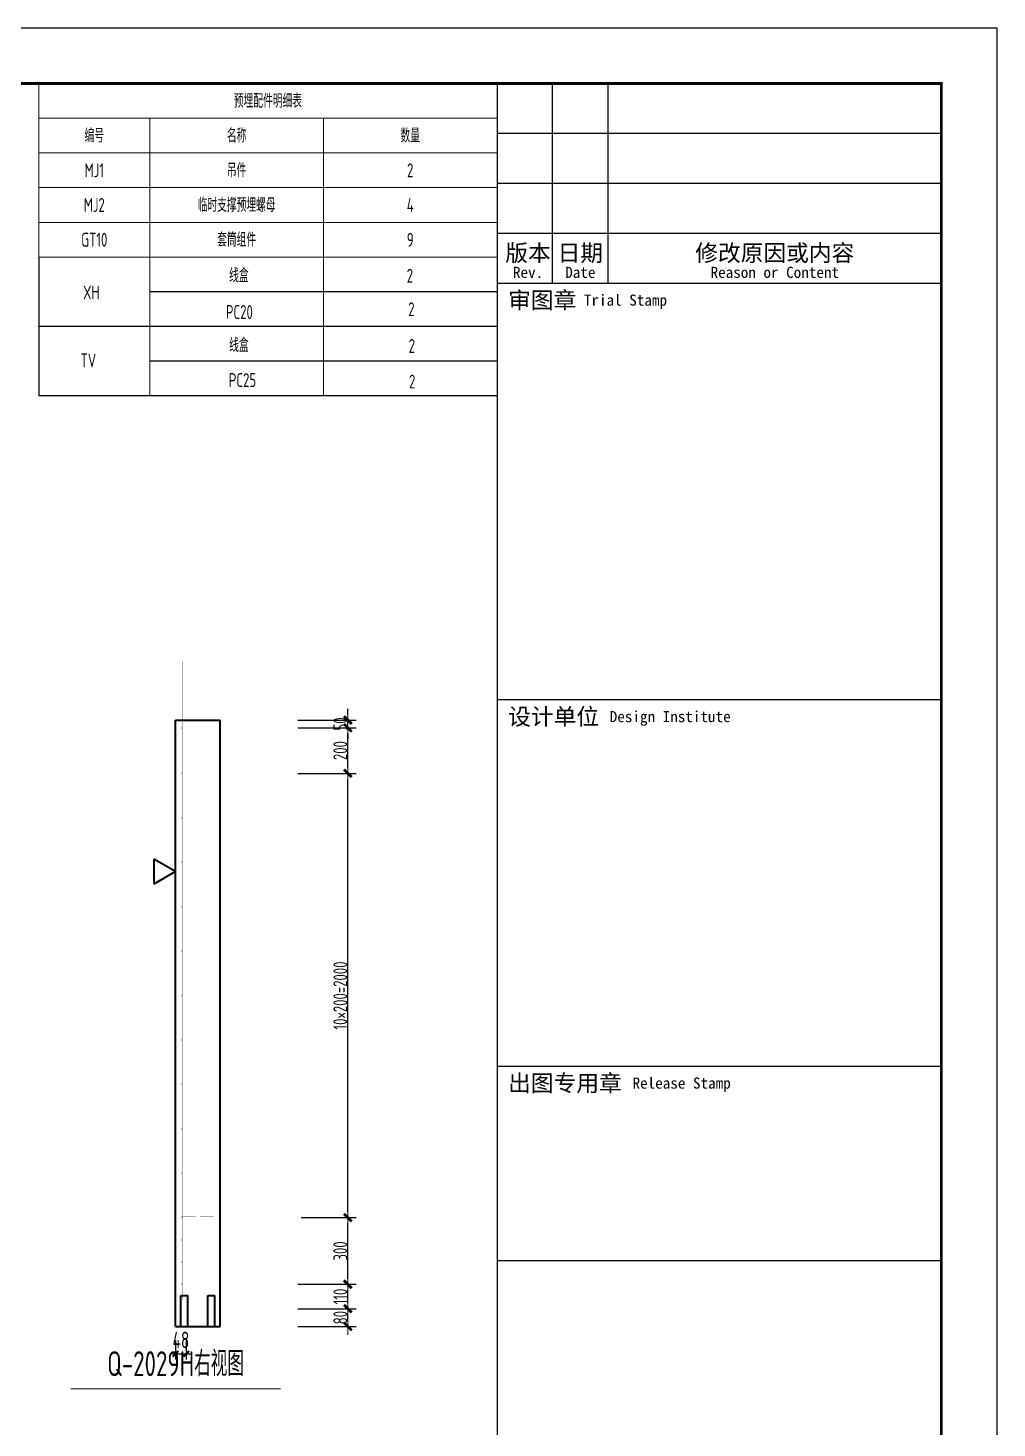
# Model space of a CAD drawing. Extents: x -85320 to 1679916, y -1321939 to 627.
# Drawn here: x 1600097 to 1617540, y -851082 to -825871 of the extents above; entities that cross this region are included whole.
import ezdxf
from ezdxf.enums import TextEntityAlignment as Align

# ---------------------------------------------------------------- set-up
doc = ezdxf.new("R2010")
doc.units = 0
doc.header["$LTSCALE"] = 1000
for name, color, linetype in [('BORDER', 7, 'Continuous'), ('手孔标注', 3, 'Continuous'), ('打印线框', 7, 'Continuous'), ('拉模', 7, 'Continuous'), ('砼墙', 3, 'Continuous')]:
    doc.layers.add(name, color=color, linetype=linetype)
for name, color, linetype, lineweight in [('参数表文字', 7, 'Continuous', 18), ('预制墙图名', 7, 'Continuous', 18), ('预制墙墙身水平筋', 130, 'Continuous', 18), ('预制墙墙身纵向受力筋', 1, 'Continuous', 18), ('预制墙详图标注', 3, 'Continuous', 18), ('预制墙详图轮廓', 3, 'Continuous', 35)]:
    doc.layers.add(name, color=color, linetype=linetype, lineweight=lineweight)
doc.styles.add('TSSD_Dimension', font='tssdeng.shx', dxfattribs={"width": 0.7, "bigfont": 'hztxt.shx'})
doc.styles.add('TSSD_Rein', font='Tssdeng.shx', dxfattribs={"width": 0.7, "bigfont": 'hztxt.shx'})
doc.styles.add('样式 1', font='yjkeng.shx', dxfattribs={"width": 0.7, "bigfont": 'yjkchn.shx'})
doc.styles.add('样式 2', font='yjkeng.shx', dxfattribs={"width": 0.7, "bigfont": 'yjkchn.shx'})
doc.styles.add('设计院一', font='', dxfattribs={"width": 0.8})
doc.styles.get('设计院一').set_extended_font_data('SimSun')
doc.dimstyles.new('标注', dxfattribs={"dimtxt": 300, "dimasz": 100, "dimexe": 100, "dimexo": 250, "dimgap": 100, "dimtad": 1, "dimdec": 0, "dimlfac": 0.25, "dimzin": 0, "dimdsep": 46, "dimtxsty": 'TSSD_Dimension', "dimblk": 'ARCHTICK', "dimcen": 0, "dimdle": 100, "dimclrt": 7, "dimadec": 0, "dimazin": 0, "dimtfac": 1, "dimtdec": 0, "dimtix": 1, "dimtmove": 2, "dimatfit": 3, "dimfxl": 1, "dimtolj": 1, "dimtzin": 0, "dimarcsym": 0})
doc.dimstyles.new('盈建科结构', dxfattribs={"dimscale": 100, "dimtxt": 2.5, "dimasz": 1, "dimexe": 1.5, "dimexo": 0.625, "dimgap": 0.1, "dimtad": 1, "dimdec": 0, "dimrnd": 1, "dimzin": 0, "dimdsep": 46, "dimtxsty": '样式 1', "dimblk": '_yjkbk', "dimblk1": 'ARCHTICK', "dimblk2": 'ARCHTICK', "dimcen": 0.09, "dimadec": 0, "dimazin": 0, "dimtfac": 1, "dimtdec": 4, "dimtix": 1, "dimtmove": 2, "dimatfit": 3, "dimfxl": 1, "dimtolj": 1, "dimtzin": 0, "dimarcsym": 0})

# ---------------------------------------------------------------- blocks, each defined once
blk = doc.blocks.new('_yjkbk')
blk.add_line((-1, 0), (1.5, 0))
blk.add_lwpolyline([(-0.7, -0.7, 0.5, 0.5, 0), (0.7, 0.7, 0.5, 0.5, 0)], format="xyseb")
blk = doc.blocks.new('*D1675')
at = {"layer": 'Defpoints', "color": 0, "transparency": 16777216}
for p in [(1604954, -848934), (1605854, -848934), (1604954, -849254)]:
    blk.add_point(p, dxfattribs=at)
at = {"layer": '预制墙详图标注', "color": 0, "lineweight": -2, "transparency": 16777216}
for p, q in [((1604954, -848934), (1606004, -848934)), ((1605854, -849154), (1605854, -849034)), ((1604954, -849254), (1606004, -849254))]:
    blk.add_line(p, q, dxfattribs=at)
at = {"layer": '预制墙详图标注', "color": 0, "lineweight": -2, "transparency": 16777216, "xscale": 100, "yscale": 100, "zscale": 100}
for p, rotation in [((1605854, -848934), 90), ((1605854, -849254), 270)]:
    blk.add_blockref('_yjkbk', p, dxfattribs=dict(at, rotation=rotation))
at = {"layer": '预制墙详图标注', "color": 0, "transparency": 16777216, "insert": (1605844, -849094), "char_height": 250, "attachment_point": 8, "rotation": 90, "style": '样式 1'}
blk.add_mtext('\\A1;80', dxfattribs=at)
blk = doc.blocks.new('_ArchTick')
at = {"color": 0, "linetype": 'ByBlock', "const_width": 0.4}
blk.add_lwpolyline([(-0.5, -0.5), (0.5, 0.5)], dxfattribs=at)
blk = doc.blocks.new('*D1676')
at = {"layer": 'Defpoints', "color": 0, "transparency": 16777216}
for p in [(1604954, -848494), (1605854, -848494), (1604954, -848934)]:
    blk.add_point(p, dxfattribs=at)
at = {"layer": '预制墙详图标注', "color": 0, "lineweight": -2, "transparency": 16777216}
for p, q in [((1604954, -848494), (1606004, -848494)), ((1605854, -848834), (1605854, -848594)), ((1604954, -848934), (1606004, -848934))]:
    blk.add_line(p, q, dxfattribs=at)
at = {"layer": '预制墙详图标注', "color": 0, "lineweight": -2, "transparency": 16777216, "xscale": 100, "yscale": 100, "zscale": 100}
for p, rotation in [((1605854, -848494), 90), ((1605854, -848934), 270)]:
    blk.add_blockref('_yjkbk', p, dxfattribs=dict(at, rotation=rotation))
at = {"layer": '预制墙详图标注', "color": 0, "transparency": 16777216, "insert": (1605844, -848714), "char_height": 250, "attachment_point": 8, "rotation": 90, "style": '样式 1'}
blk.add_mtext('\\A1;110', dxfattribs=at)
blk = doc.blocks.new('*D1677')
at = {"layer": 'Defpoints', "color": 0, "transparency": 16777216}
for p in [(1604954, -847294), (1605854, -847294), (1604954, -848494)]:
    blk.add_point(p, dxfattribs=at)
at = {"layer": '预制墙详图标注', "color": 0, "lineweight": -2, "transparency": 16777216}
for p, q in [((1605016, -847294), (1606004, -847294)), ((1605854, -848394), (1605854, -847394)), ((1605016, -848494), (1606004, -848494))]:
    blk.add_line(p, q, dxfattribs=at)
at = {"layer": '预制墙详图标注', "color": 0, "lineweight": -2, "transparency": 16777216, "xscale": 100, "yscale": 100, "zscale": 100}
for p, rotation in [((1605854, -847294), 90), ((1605854, -848494), 270)]:
    blk.add_blockref('_yjkbk', p, dxfattribs=dict(at, rotation=rotation))
at = {"layer": '预制墙详图标注', "color": 0, "transparency": 16777216, "insert": (1605844, -847894), "char_height": 250, "attachment_point": 8, "rotation": 90, "style": '样式 1'}
blk.add_mtext('\\A1;300', dxfattribs=at)
blk = doc.blocks.new('*D1678')
at = {"layer": 'Defpoints', "color": 0, "transparency": 16777216}
for p in [(1604954, -839294), (1605854, -839294), (1604954, -847294)]:
    blk.add_point(p, dxfattribs=at)
at = {"layer": '预制墙详图标注', "color": 0, "lineweight": -2, "transparency": 16777216}
for p, q in [((1605016, -839294), (1606004, -839294)), ((1605854, -847194), (1605854, -839394)), ((1605016, -847294), (1606004, -847294))]:
    blk.add_line(p, q, dxfattribs=at)
at = {"layer": '预制墙详图标注', "color": 0, "lineweight": -2, "transparency": 16777216, "xscale": 100, "yscale": 100, "zscale": 100}
for p, rotation in [((1605854, -839294), 90), ((1605854, -847294), 270)]:
    blk.add_blockref('_yjkbk', p, dxfattribs=dict(at, rotation=rotation))
at = {"layer": '预制墙详图标注', "color": 0, "transparency": 16777216, "insert": (1605844, -843294), "char_height": 250, "attachment_point": 8, "rotation": 90, "style": '样式 1'}
blk.add_mtext('\\A1;10×200=2000', dxfattribs=at)
blk = doc.blocks.new('*D2078')
at = {"layer": 'Defpoints', "color": 0, "transparency": 16777216}
for p in [(1602754, -849254), (1602946, -849254), (1602946, -849746)]:
    blk.add_point(p, dxfattribs=at)
at = {"layer": '手孔标注', "color": 0, "lineweight": -2, "transparency": 16777216}
for p, q in [((1602754, -849504), (1602754, -849846)), ((1602946, -849504), (1602946, -849846)), ((1602754, -849746), (1602654, -849746)), ((1602754, -849746), (1602946, -849746)), ((1602946, -849746), (1603046, -849746))]:
    blk.add_line(p, q, dxfattribs=at)
at = {"layer": '手孔标注', "color": 0, "lineweight": -2, "transparency": 16777216, "xscale": 100, "yscale": 100, "zscale": 100}
blk.add_blockref('_ArchTick', (1602754, -849746), dxfattribs=at)
at = {"layer": '手孔标注', "color": 0, "lineweight": -2, "transparency": 16777216, "xscale": 100, "yscale": 100, "zscale": 100, "rotation": 180}
blk.add_blockref('_ArchTick', (1602946, -849746), dxfattribs=at)
at = {"layer": '手孔标注', "color": 7, "lineweight": 0, "transparency": 16777216, "insert": (1602850, -849496), "char_height": 300, "attachment_point": 5, "style": 'TSSD_Dimension'}
blk.add_mtext('\\A1;48', dxfattribs=at)
blk = doc.blocks.new('*D2473')
at = {"layer": 'Defpoints', "color": 0, "transparency": 16777216}
for p in [(1604954, -838474), (1605854, -838474), (1604954, -839294)]:
    blk.add_point(p, dxfattribs=at)
at = {"layer": '预制墙详图标注', "color": 0, "lineweight": -2, "transparency": 16777216}
for p, q in [((1604954, -838474), (1606004, -838474)), ((1605854, -839194), (1605854, -838574)), ((1604954, -839294), (1606004, -839294))]:
    blk.add_line(p, q, dxfattribs=at)
at = {"layer": '预制墙详图标注', "color": 0, "lineweight": -2, "transparency": 16777216, "xscale": 100, "yscale": 100, "zscale": 100}
for p, rotation in [((1605854, -838474), 90), ((1605854, -839294), 270)]:
    blk.add_blockref('_yjkbk', p, dxfattribs=dict(at, rotation=rotation))
at = {"layer": '预制墙详图标注', "color": 0, "transparency": 16777216, "insert": (1605844, -838884), "char_height": 250, "attachment_point": 8, "rotation": 90, "style": '样式 1'}
blk.add_mtext('\\A1;200', dxfattribs=at)
blk = doc.blocks.new('*D2474')
at = {"layer": 'Defpoints', "color": 0, "transparency": 16777216}
for p in [(1604954, -838334), (1604954, -838474), (1605854, -838334)]:
    blk.add_point(p, dxfattribs=at)
at = {"layer": '预制墙详图标注', "color": 0, "lineweight": -2, "transparency": 16777216}
for p, q in [((1605854, -838234), (1605854, -838134)), ((1604954, -838334), (1606004, -838334)), ((1604954, -838474), (1606004, -838474)), ((1605854, -838474), (1605854, -838334)), ((1605854, -838574), (1605854, -838674))]:
    blk.add_line(p, q, dxfattribs=at)
at = {"layer": '预制墙详图标注', "color": 0, "lineweight": -2, "transparency": 16777216, "xscale": 100, "yscale": 100, "zscale": 100}
for p, rotation in [((1605854, -838334), 270), ((1605854, -838474), 90)]:
    blk.add_blockref('_yjkbk', p, dxfattribs=dict(at, rotation=rotation))
at = {"layer": '预制墙详图标注', "color": 0, "transparency": 16777216, "insert": (1605844, -838404), "char_height": 250, "attachment_point": 8, "rotation": 90, "style": '样式 1'}
blk.add_mtext('\\A1;50', dxfattribs=at)
blk = doc.blocks.new('图框1')
at = {"color": 7}
for p, q in [((1433679, -783089), (1425679, -783089)), ((1425679, -783089), (1425679, -823089)), ((1426679, -786689), (1426679, -783089)), ((1427679, -786689), (1427679, -783089)), ((1433679, -783089), (1433679, -823089)), ((1433679, -823089), (1433679, -783089)), ((1433679, -783089), (1433679, -823089)), ((1433679, -823089), (1433679, -783089)), ((1433679, -783989), (1425679, -783989)), ((1433679, -784889), (1425679, -784889)), ((1433679, -785789), (1425679, -785789)), ((1433679, -786689), (1425679, -786689)), ((1433679, -794189), (1425679, -794189)), ((1433679, -800789), (1425679, -800789)), ((1433679, -804289), (1425679, -804289))]:
    blk.add_line(p, q, dxfattribs=at)
at = {"layer": 'BORDER', "const_width": 50}
blk.add_lwpolyline([(1377779, -823089), (1377779, -783089), (1433679, -783089), (1433679, -823089)], close=True, dxfattribs=at)
at = {"color": 7, "style": '设计院一'}
for s, height, p in [('版本', 300, (1426237, -786289)), ('日期', 300, (1427179, -786289)), ('修改原因或内容', 300, (1430679, -786289)), ('Rev.', 200, (1426237, -786589)), ('Date', 200, (1427179, -786589)), ('Reason or Content', 200, (1430679, -786589))]:
    blk.add_text(s, height=height, dxfattribs=at).set_placement(p, align=Align.CENTER)
for s, height, p in [('审图章', 300, (1425879, -786989)), ('Trial Stamp', 200, (1427243, -786989)), ('设计单位', 300, (1425879, -794489)), ('Design Institute', 200, (1427708, -794489)), ('出图专用章', 300, (1425879, -801089)), ('Release Stamp', 200, (1428118, -801089))]:
    blk.add_text(s, height=height, dxfattribs=at).set_placement(p, align=Align.MIDDLE_LEFT)

msp = doc.modelspace()

# ---------------------------------------------------------------- linework, layer by layer
at = {"layer": '参数表文字', "lineweight": 18}
for p, q in [((1600289.784, -826870.959), (1608539.784, -826870.959)), ((1600289.784, -826870.959), (1600289.784, -827495.959)), ((1608539.784, -826870.959), (1608539.784, -827495.959)), ((1600289.784, -827495.959), (1608539.784, -827495.959)), ((1600289.784, -827495.959), (1602289.784, -827495.959)), ((1600289.784, -827495.959), (1600289.784, -828120.959)), ((1602289.784, -827495.959), (1602289.784, -828120.959)), ((1602289.784, -827495.959), (1605414.784, -827495.959)), ((1605414.784, -827495.959), (1605414.784, -828120.959)), ((1605414.784, -827495.959), (1608539.784, -827495.959)), ((1608539.784, -827495.959), (1608539.784, -828120.959)), ((1600289.784, -828120.959), (1602289.784, -828120.959)), ((1600289.784, -828120.959), (1602289.784, -828120.959)), ((1600289.784, -828120.959), (1600289.784, -828745.959)), ((1602289.784, -828120.959), (1605414.784, -828120.959)), ((1602289.784, -828120.959), (1602289.784, -828745.959)), ((1602289.784, -828120.959), (1605414.784, -828120.959)), ((1605414.784, -828120.959), (1608539.784, -828120.959)), ((1605414.784, -828120.959), (1605414.784, -828745.959)), ((1605414.784, -828120.959), (1608539.784, -828120.959)), ((1608539.784, -828120.959), (1608539.784, -828745.959)), ((1600289.784, -828745.959), (1602289.784, -828745.959)), ((1600289.784, -828745.959), (1602289.784, -828745.959)), ((1600289.784, -828745.959), (1600289.784, -829370.959)), ((1602289.784, -828745.959), (1605414.784, -828745.959)), ((1602289.784, -828745.959), (1602289.784, -829370.959)), ((1602289.784, -828745.959), (1605414.784, -828745.959)), ((1605414.784, -828745.959), (1608539.784, -828745.959)), ((1605414.784, -828745.959), (1605414.784, -829370.959)), ((1605414.784, -828745.959), (1608539.784, -828745.959)), ((1608539.784, -828745.959), (1608539.784, -829370.959)), ((1600289.784, -829370.959), (1602289.784, -829370.959)), ((1600289.784, -829370.959), (1602289.784, -829370.959)), ((1600289.784, -829370.959), (1600289.784, -829995.959)), ((1602289.784, -829370.959), (1605414.784, -829370.959)), ((1602289.784, -829370.959), (1602289.784, -829995.959)), ((1602289.784, -829370.959), (1605414.784, -829370.959)), ((1605414.784, -829370.959), (1608539.784, -829370.959)), ((1605414.784, -829370.959), (1605414.784, -829995.959)), ((1605414.784, -829370.959), (1608539.784, -829370.959)), ((1608539.784, -829370.959), (1608539.784, -829995.959)), ((1600289.784, -829995.959), (1602289.784, -829995.959)), ((1602289.784, -829995.959), (1605414.784, -829995.959)), ((1602289.784, -829995.962), (1602289.784, -830620.962)), ((1605414.784, -829995.959), (1608539.784, -829995.959)), ((1605414.784, -829995.962), (1605414.784, -830620.962)), ((1602289.784, -830620.962), (1602289.784, -831245.962)), ((1605414.784, -830620.962), (1605414.784, -831245.962)), ((1602289.784, -831245.962), (1602289.784, -831870.962)), ((1605414.784, -831245.962), (1605414.784, -831870.962)), ((1602289.784, -831870.962), (1602289.784, -832495.962)), ((1605414.784, -831870.962), (1605414.784, -832495.962))]:
    msp.add_line(p, q, dxfattribs=at)
at = {"layer": '手孔标注', "color": 0}
for p, q in [((1600289.784, -829995.962), (1600289.784, -830620.962)), ((1600289.784, -830620.962), (1600289.784, -831245.962)), ((1608539.784, -830620.962), (1602289.784, -830620.962)), ((1608539.784, -831245.962), (1600289.784, -831245.962)), ((1600289.784, -831245.962), (1600289.784, -831870.962)), ((1600289.784, -831870.962), (1600289.784, -832495.962)), ((1608539.784, -831870.962), (1602289.784, -831870.962)), ((1608539.784, -832495.962), (1600289.784, -832495.962))]:
    msp.add_line(p, q, dxfattribs=at)
at = {"layer": '打印线框', "color": 1}
msp.add_lwpolyline([(1558139.784, -867870.959), (1558139.784, -825870.959), (1617539.784, -825870.959), (1617539.784, -867870.959)], close=True, dxfattribs=at)
at = {"layer": '砼墙', "lineweight": 35}
for p, q in [((1602845.684, -849253.636), (1602845.684, -848693.636)), ((1602845.684, -848693.636), (1602973.684, -848693.636)), ((1602845.684, -849253.636), (1602845.684, -848693.636)), ((1602845.684, -848693.636), (1602973.684, -848693.636)), ((1602845.684, -849253.636), (1602845.684, -848693.636)), ((1602845.684, -848693.636), (1602973.684, -848693.636)), ((1602845.684, -849253.636), (1602845.684, -848693.636)), ((1602845.684, -848693.636), (1602973.684, -848693.636)), ((1602973.684, -849253.636), (1602973.684, -848693.636)), ((1602973.684, -849253.636), (1602973.684, -848693.636)), ((1602973.684, -849253.636), (1602973.684, -848693.636)), ((1602973.684, -849253.636), (1602973.684, -848693.636)), ((1603333.684, -849253.636), (1603333.684, -848693.636)), ((1603333.684, -848693.636), (1603461.684, -848693.636)), ((1603333.684, -849253.636), (1603333.684, -848693.636)), ((1603333.684, -848693.636), (1603461.684, -848693.636)), ((1603333.684, -849253.636), (1603333.684, -848693.636)), ((1603333.684, -848693.636), (1603461.684, -848693.636)), ((1603333.684, -849253.636), (1603333.684, -848693.636)), ((1603333.684, -848693.636), (1603461.684, -848693.636)), ((1603333.684, -849253.636), (1603333.684, -848693.636)), ((1603333.684, -848693.636), (1603461.684, -848693.636)), ((1603461.684, -849253.636), (1603461.684, -848693.636)), ((1603461.684, -849253.636), (1603461.684, -848693.636)), ((1603461.684, -849253.636), (1603461.684, -848693.636)), ((1603461.684, -849253.636), (1603461.684, -848693.636)), ((1603461.684, -849253.636), (1603461.684, -848693.636))]:
    msp.add_line(p, q, dxfattribs=at)
at = {"layer": '预制墙图名', "lineweight": 18}
msp.add_line((1600865.605, -850378.636), (1604641.762, -850378.636), dxfattribs=at)
at = {"layer": '预制墙墙身水平筋', "lineweight": 18, "const_width": 0.18}
for points in [[(1603115.4, -838493.636), (1602865.684, -838493.636), (1602865.684, -838453.636), (1603115.4, -838453.636), (1603115.4, -838493.636), (1602865.684, -838493.636), (1602865.684, -838453.636), (1603115.4, -838453.636)], [(1603191.967, -838453.636), (1603441.684, -838453.636), (1603441.684, -838493.636), (1603191.967, -838493.636), (1603191.967, -838453.636), (1603441.684, -838453.636), (1603441.684, -838493.636), (1603191.967, -838493.636)], [(1603115.4, -839313.636), (1602865.684, -839313.636), (1602865.684, -839273.636), (1603115.4, -839273.636), (1603115.4, -839313.636), (1602865.684, -839313.636), (1602865.684, -839273.636), (1603115.4, -839273.636)], [(1603191.967, -839273.636), (1603441.684, -839273.636), (1603441.684, -839313.636), (1603191.967, -839313.636), (1603191.967, -839273.636), (1603441.684, -839273.636), (1603441.684, -839313.636), (1603191.967, -839313.636)], [(1603115.4, -840113.636), (1602865.684, -840113.636), (1602865.684, -840073.636), (1603115.4, -840073.636), (1603115.4, -840113.636), (1602865.684, -840113.636), (1602865.684, -840073.636), (1603115.4, -840073.636)], [(1603191.967, -840073.636), (1603441.684, -840073.636), (1603441.684, -840113.636), (1603191.967, -840113.636), (1603191.967, -840073.636), (1603441.684, -840073.636), (1603441.684, -840113.636), (1603191.967, -840113.636)], [(1603115.4, -840913.636), (1602865.684, -840913.636), (1602865.684, -840873.636), (1603115.4, -840873.636), (1603115.4, -840913.636), (1602865.684, -840913.636), (1602865.684, -840873.636), (1603115.4, -840873.636)], [(1603191.967, -840873.636), (1603441.684, -840873.636), (1603441.684, -840913.636), (1603191.967, -840913.636), (1603191.967, -840873.636), (1603441.684, -840873.636), (1603441.684, -840913.636), (1603191.967, -840913.636)], [(1603115.4, -841713.636), (1602865.684, -841713.636), (1602865.684, -841673.636), (1603115.4, -841673.636), (1603115.4, -841713.636), (1602865.684, -841713.636), (1602865.684, -841673.636), (1603115.4, -841673.636)], [(1603191.967, -841673.636), (1603441.684, -841673.636), (1603441.684, -841713.636), (1603191.967, -841713.636), (1603191.967, -841673.636), (1603441.684, -841673.636), (1603441.684, -841713.636), (1603191.967, -841713.636)], [(1603115.4, -842513.636), (1602865.684, -842513.636), (1602865.684, -842473.636), (1603115.4, -842473.636), (1603115.4, -842513.636), (1602865.684, -842513.636), (1602865.684, -842473.636), (1603115.4, -842473.636)], [(1603191.967, -842473.636), (1603441.684, -842473.636), (1603441.684, -842513.636), (1603191.967, -842513.636), (1603191.967, -842473.636), (1603441.684, -842473.636), (1603441.684, -842513.636), (1603191.967, -842513.636)], [(1603115.4, -843313.636), (1602865.684, -843313.636), (1602865.684, -843273.636), (1603115.4, -843273.636), (1603115.4, -843313.636), (1602865.684, -843313.636), (1602865.684, -843273.636), (1603115.4, -843273.636)], [(1603191.967, -843273.636), (1603441.684, -843273.636), (1603441.684, -843313.636), (1603191.967, -843313.636), (1603191.967, -843273.636), (1603441.684, -843273.636), (1603441.684, -843313.636), (1603191.967, -843313.636)], [(1603115.4, -844113.636), (1602865.684, -844113.636), (1602865.684, -844073.636), (1603115.4, -844073.636), (1603115.4, -844113.636), (1602865.684, -844113.636), (1602865.684, -844073.636), (1603115.4, -844073.636)], [(1603191.967, -844073.636), (1603441.684, -844073.636), (1603441.684, -844113.636), (1603191.967, -844113.636), (1603191.967, -844073.636), (1603441.684, -844073.636), (1603441.684, -844113.636), (1603191.967, -844113.636)], [(1603115.4, -844913.636), (1602865.684, -844913.636), (1602865.684, -844873.636), (1603115.4, -844873.636), (1603115.4, -844913.636), (1602865.684, -844913.636), (1602865.684, -844873.636), (1603115.4, -844873.636)], [(1603191.967, -844873.636), (1603441.684, -844873.636), (1603441.684, -844913.636), (1603191.967, -844913.636), (1603191.967, -844873.636), (1603441.684, -844873.636), (1603441.684, -844913.636), (1603191.967, -844913.636)], [(1603115.4, -845713.636), (1602865.684, -845713.636), (1602865.684, -845673.636), (1603115.4, -845673.636), (1603115.4, -845713.636), (1602865.684, -845713.636), (1602865.684, -845673.636), (1603115.4, -845673.636)], [(1603191.967, -845673.636), (1603441.684, -845673.636), (1603441.684, -845713.636), (1603191.967, -845713.636), (1603191.967, -845673.636), (1603441.684, -845673.636), (1603441.684, -845713.636), (1603191.967, -845713.636)], [(1603115.4, -846513.636), (1602865.684, -846513.636), (1602865.684, -846473.636), (1603115.4, -846473.636), (1603115.4, -846513.636), (1602865.684, -846513.636), (1602865.684, -846473.636), (1603115.4, -846473.636)], [(1603191.967, -846473.636), (1603441.684, -846473.636), (1603441.684, -846513.636), (1603191.967, -846513.636), (1603191.967, -846473.636), (1603441.684, -846473.636), (1603441.684, -846513.636), (1603191.967, -846513.636)], [(1603115.4, -847313.636), (1602865.684, -847313.636), (1602865.684, -847273.636), (1603115.4, -847273.636), (1603115.4, -847313.636), (1602865.684, -847313.636), (1602865.684, -847273.636), (1603115.4, -847273.636)], [(1603191.967, -847273.636), (1603441.684, -847273.636), (1603441.684, -847313.636), (1603191.967, -847313.636), (1603191.967, -847273.636), (1603441.684, -847273.636), (1603441.684, -847313.636), (1603191.967, -847313.636)], [(1603115.4, -847713.636), (1602865.684, -847713.636), (1602865.684, -847673.636), (1603115.4, -847673.636), (1603115.4, -847713.636), (1602865.684, -847713.636), (1602865.684, -847673.636), (1603115.4, -847673.636)], [(1603191.967, -847673.636), (1603441.684, -847673.636), (1603441.684, -847713.636), (1603191.967, -847713.636), (1603191.967, -847673.636), (1603441.684, -847673.636), (1603441.684, -847713.636), (1603191.967, -847713.636)], [(1603115.4, -848113.636), (1602865.684, -848113.636), (1602865.684, -848073.636), (1603115.4, -848073.636), (1603115.4, -848113.636), (1602865.684, -848113.636), (1602865.684, -848073.636), (1603115.4, -848073.636)], [(1603191.967, -848073.636), (1603441.684, -848073.636), (1603441.684, -848113.636), (1603191.967, -848113.636), (1603191.967, -848073.636), (1603441.684, -848073.636), (1603441.684, -848113.636), (1603191.967, -848113.636)], [(1603115.4, -848513.636), (1602865.684, -848513.636), (1602865.684, -848473.636), (1603115.4, -848473.636), (1603115.4, -848513.636), (1602865.684, -848513.636), (1602865.684, -848473.636), (1603115.4, -848473.636)], [(1603191.967, -848473.636), (1603441.684, -848473.636), (1603441.684, -848513.636), (1603191.967, -848513.636), (1603191.967, -848473.636), (1603441.684, -848473.636), (1603441.684, -848513.636), (1603191.967, -848513.636)], [(1603079.4, -848953.636), (1602829.684, -848953.636), (1602829.684, -848913.636), (1603079.4, -848913.636), (1603079.4, -848953.636), (1602829.684, -848953.636), (1602829.684, -848913.636), (1603079.4, -848913.636)], [(1603227.967, -848913.636), (1603477.684, -848913.636), (1603477.684, -848953.636), (1603227.967, -848953.636), (1603227.967, -848913.636), (1603477.684, -848913.636), (1603477.684, -848953.636), (1603227.967, -848953.636)]]:
    msp.add_lwpolyline(points, close=True, dxfattribs=at)
at = {"layer": '预制墙墙身纵向受力筋', "lineweight": 18, "const_width": 0.18}
for points in [[(1602877.684, -848769.636), (1602877.684, -837269.636), (1602941.684, -837269.636), (1602941.684, -848769.636)], [(1603365.684, -848769.636), (1603365.684, -837269.636), (1603429.684, -837269.636), (1603429.684, -848769.636)]]:
    msp.add_lwpolyline(points, close=True, dxfattribs=at)
at = {"layer": '预制墙详图标注', "lineweight": 35}
for p, q in [((1602753.684, -841063.636), (1602363.972, -840838.636)), ((1602363.972, -840838.636), (1602363.972, -841288.636)), ((1602753.684, -841063.636), (1602363.972, -841288.636))]:
    msp.add_line(p, q, dxfattribs=at)
at = {"layer": '预制墙详图轮廓', "lineweight": 35}
for p, q in [((1602753.684, -838333.636), (1603553.684, -838333.636)), ((1602753.684, -849253.636), (1602753.684, -838333.636)), ((1603553.684, -849253.636), (1603553.684, -838333.636)), ((1602753.684, -849253.636), (1603553.684, -849253.636))]:
    msp.add_line(p, q, dxfattribs=at)

# ---------------------------------------------------------------- block references
at = {"layer": '拉模', "color": 3}
msp.add_blockref('图框1', (182860.835, -43782.265), dxfattribs=at)

# ---------------------------------------------------------------- texts
at = {"layer": '参数表文字', "linetype": 'Continuous', "style": 'TSSD_Rein', "width": 0.7}
for s, p in [('预埋配件明细表', (1604414.784, -827183.459)), ('编号', (1601289.784, -827808.459)), ('名称', (1603852.284, -827808.459)), ('数量', (1606977.284, -827808.459)), ('MJ1', (1601289.784, -828433.459)), ('吊件', (1603852.284, -828433.459)), ('2', (1606977.284, -828433.459)), ('MJ2', (1601289.784, -829058.459)), ('临时支撑预埋螺母', (1603852.284, -829058.459)), ('4', (1606977.284, -829058.459)), ('GT10', (1601289.784, -829683.459)), ('套筒组件', (1603852.284, -829683.459)), ('9', (1606977.284, -829683.459)), ('线盒', (1603892.324, -830327.84)), ('2', (1606970.668, -830333.408)), ('XH', (1601236.615, -830633.698)), ('PC20', (1603901.208, -830985.435)), ('2', (1606998.318, -830934.881)), ('线盒', (1603893.167, -831581.637)), ('2', (1607005.434, -831596.932)), ('TV', (1601182.209, -831856.632)), ('PC25', (1603957.039, -832211.354)), ('2', (1607012.386, -832237.847))]:
    msp.add_text(s, height=250, dxfattribs=at).set_placement(p, align=Align.MIDDLE_CENTER)
at = {"layer": '预制墙图名', "linetype": 'Continuous', "style": '样式 2', "width": 0.7}
msp.add_text('Q-2029H右视图', height=450, dxfattribs=at).set_placement((1602753.684, -850283.761), align=Align.BOTTOM_CENTER)

# ---------------------------------------------------------------- dimensions: what is measured, and where the dimension line sits
at = {"layer": '手孔标注', "color": 3, "lineweight": 0}
dim = msp.add_linear_dim(base=(1602945.684, -849746.05), p1=(1602753.684, -849253.636), p2=(1602945.684, -849253.636), dimstyle='标注', dxfattribs=at)
dim.commit()
dim.dimension.update_dxf_attribs({"geometry": '*D2078', "text_midpoint": (1602849.684, -849496.05)})
at = {"layer": '预制墙详图标注'}
for p1, p2, text, override, picture, middle in [((1604953.684, -838473.636), (1604953.684, -838333.636), '50', {"dimscale": 100, "dimtxt": 2.5, "dimasz": 1, "dimexe": 1.5, "dimexo": 0, "dimgap": 0.1, "dimtad": 1, "dimlfac": 0.25, "dimrnd": 5, "dimdle": 0, "dimfxlon": 0}, '*D2474', (1605718.684, -838403.636)), ((1604953.684, -839293.636), (1604953.684, -838473.636), '200', {"dimscale": 100, "dimtxt": 2.5, "dimasz": 1, "dimexe": 1.5, "dimexo": 0, "dimgap": 0.1, "dimtad": 1, "dimlfac": 0.25, "dimrnd": 5, "dimdle": 0, "dimfxlon": 0}, '*D2473', (1605718.684, -838883.636)), ((1604953.684, -847293.636), (1604953.684, -839293.636), '10×200=2000', {"dimscale": 100, "dimtxt": 2.5, "dimasz": 1, "dimexe": 1.5, "dimexo": 0.625, "dimgap": 0.1, "dimtad": 1, "dimlfac": 0.25, "dimrnd": 5, "dimdle": 0, "dimtix": 1, "dimfxlon": 0}, '*D1678', (1605718.684, -843293.636)), ((1604953.684, -848493.636), (1604953.684, -847293.636), '300', {"dimscale": 100, "dimtxt": 2.5, "dimasz": 1, "dimexe": 1.5, "dimexo": 0.625, "dimgap": 0.1, "dimtad": 1, "dimlfac": 0.25, "dimrnd": 5, "dimdle": 0, "dimtix": 1, "dimfxlon": 0}, '*D1677', (1605718.684, -847893.636))]:
    dim = msp.add_aligned_dim(p1=p1, p2=p2, distance=-900, text=text, dimstyle='盈建科结构', override=override, dxfattribs=at)
    dim.commit()
    dim.dimension.update_dxf_attribs({"geometry": picture, "text_midpoint": middle})
for p1, p2, picture, middle in [((1604953.684, -848933.636), (1604953.684, -848493.636), '*D1676', (1605718.684, -848713.636)), ((1604953.684, -849253.636), (1604953.684, -848933.636), '*D1675', (1605718.684, -849093.636))]:
    dim = msp.add_aligned_dim(p1=p1, p2=p2, distance=-900, dimstyle='盈建科结构', override={"dimscale": 100, "dimtxt": 2.5, "dimasz": 1, "dimexe": 1.5, "dimexo": 0, "dimgap": 0.1, "dimtad": 1, "dimlfac": 0.25, "dimrnd": 5, "dimdle": 0, "dimfxlon": 0}, dxfattribs=at)
    dim.commit()
    dim.dimension.update_dxf_attribs({"geometry": picture, "text_midpoint": middle})

doc.saveas('drawing.dxf')
